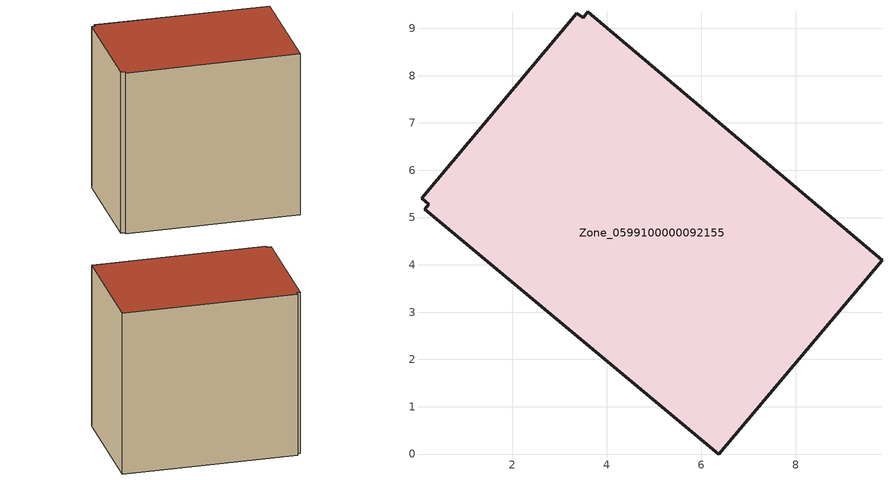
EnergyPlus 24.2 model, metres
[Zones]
Zone_0599100000092155
 floor ground (C_G): 3.37,9.32 3.5,9.22 3.6,9.35 9.82,4.1 6.37,0 0.16,5.18 0.24,5.28 0.09,5.41 z0
 wall outside (C_F): 6.37,0 9.82,4.1 3.6,9.35 3.5,9.22 3.37,9.32 0.09,5.41 0.24,5.28 0.16,5.18 6.37,0 z0:7.92
 roof outside (C_R): 3.6,9.35 3.5,9.22 3.37,9.32 0.09,5.41 0.24,5.28 0.16,5.18 6.37,0 9.82,4.1 z7.92
[BUILDING]
Pand.0599100000092155: North Axis=0; Terrain=City; Loads Convergence Tolerance Value=0.04; Temperature Convergence Tolerance Value=0.4; Solar Distribution=FullExterior; Maximum Number of Warmup Days=25; Minimum Number of Warmup Days=1
[Site:Location]
Rotterdam.The.Hague.AP_ZH_NLD Design_Conditions: Latitude=51.96; Longitude=4.45; Time Zone=1; Elevation=-4.5
[SITE:GROUNDTEMPERATURE:BUILDINGSURFACE]
18, 18, 18, 18, 18, 18, 18, 18, 18, 18, 18, 18
[MATERIAL] Thermal Absorptance=0.9; Solar Absorptance=0.7; Visible Absorptance=0.7
Name | Roughness | Thickness | Conductivity | Density | Specific Heat
G.TI.1946 | MediumSmooth | 0.15 | 1 | 540 | 1210
F.TI.1946 | Rough | 0.3 | 0.857143 | 1920 | 840
R.TI.1946 | MediumRough | 0.2 | 0.1 | 1500 | 1000
[CONSTRUCTION]
C_G: G.TI.1946
C_F: F.TI.1946
C_R: R.TI.1946
[ZONE]
Zone_0599100000092155: Type=1; Multiplier=1; Ceiling Height=Autocalculate; Volume=Autocalculate; Floor Area=autocalculate; Part of Total Floor Area=Yes
[ZONEINFILTRATION:DESIGNFLOWRATE]
Infil_Zone_0599100000092155: Zone or ZoneList or Space or SpaceList=Zone_0599100000092155; Schedule=AlwaysOn; Design Flow Rate Calculation Method=Flow/Area; Flow Rate per Floor Area=0.003; Constant Term Coefficient=1; Temperature Term Coefficient=0; Velocity Term Coefficient=0; Velocity Squared Term Coefficient=0
[HVACTEMPLATE:ZONE:IDEALLOADSAIRSYSTEM]
Zone_0599100000092155: Maximum Heating Supply Air Temperature=50; Minimum Cooling Supply Air Temperature=13; Maximum Heating Supply Air Humidity Ratio=0.0156; Minimum Cooling Supply Air Humidity Ratio=0.0077; Heating Limit=NoLimit; Cooling Limit=NoLimit; Dehumidification Control Type=ConstantSensibleHeatRatio; Cooling Sensible Heat Ratio=0.7; Dehumidification Setpoint=60; Humidification Control Type=None; Humidification Setpoint=30; Outdoor Air Method=None; Outdoor Air Flow Rate per Person=0.00944; Outdoor Air Flow Rate per Zone Floor Area=0; Outdoor Air Flow Rate per Zone=0; Demand Controlled Ventilation Type=None; Outdoor Air Economizer Type=NoEconomizer; Heat Recovery Type=None; Sensible Heat Recovery Effectiveness=0.7; Latent Heat Recovery Effectiveness=0.65
[ZONECONTROL:THERMOSTAT]
ThermostatControl_Zone_0599100000092155: Zone or ZoneList=Zone_0599100000092155; Control Type Schedule=DualSetpointControlType; Control 1=Thermostat_Zone_0599100000092155; Temperature Difference Between Cutout And Setpoint=0
[THERMOSTATSETPOINT:DUALSETPOINT]
Thermostat_Zone_0599100000092155: Heating Setpoint Temperature Schedule=HeatingSetpoint_Zone_0599100000092155; Cooling Setpoint Temperature Schedule=CoolingSetpoint_Zone_0599100000092155
[SCHEDULE:COMPACT]
HeatingSetpoint_Zone_0599100000092155: Through: 12/31, For: AllDays, Until: 24:00, 21
CoolingSetpoint_Zone_0599100000092155: Through: 12/31, For: AllDays, Until: 24:00, 24
DualSetpointControlType: Through: 12/31, For: AllDays, Until: 24:00, 4
AlwaysOn: Through: 12/31, For: AllDays, Until: 24:00, 1
